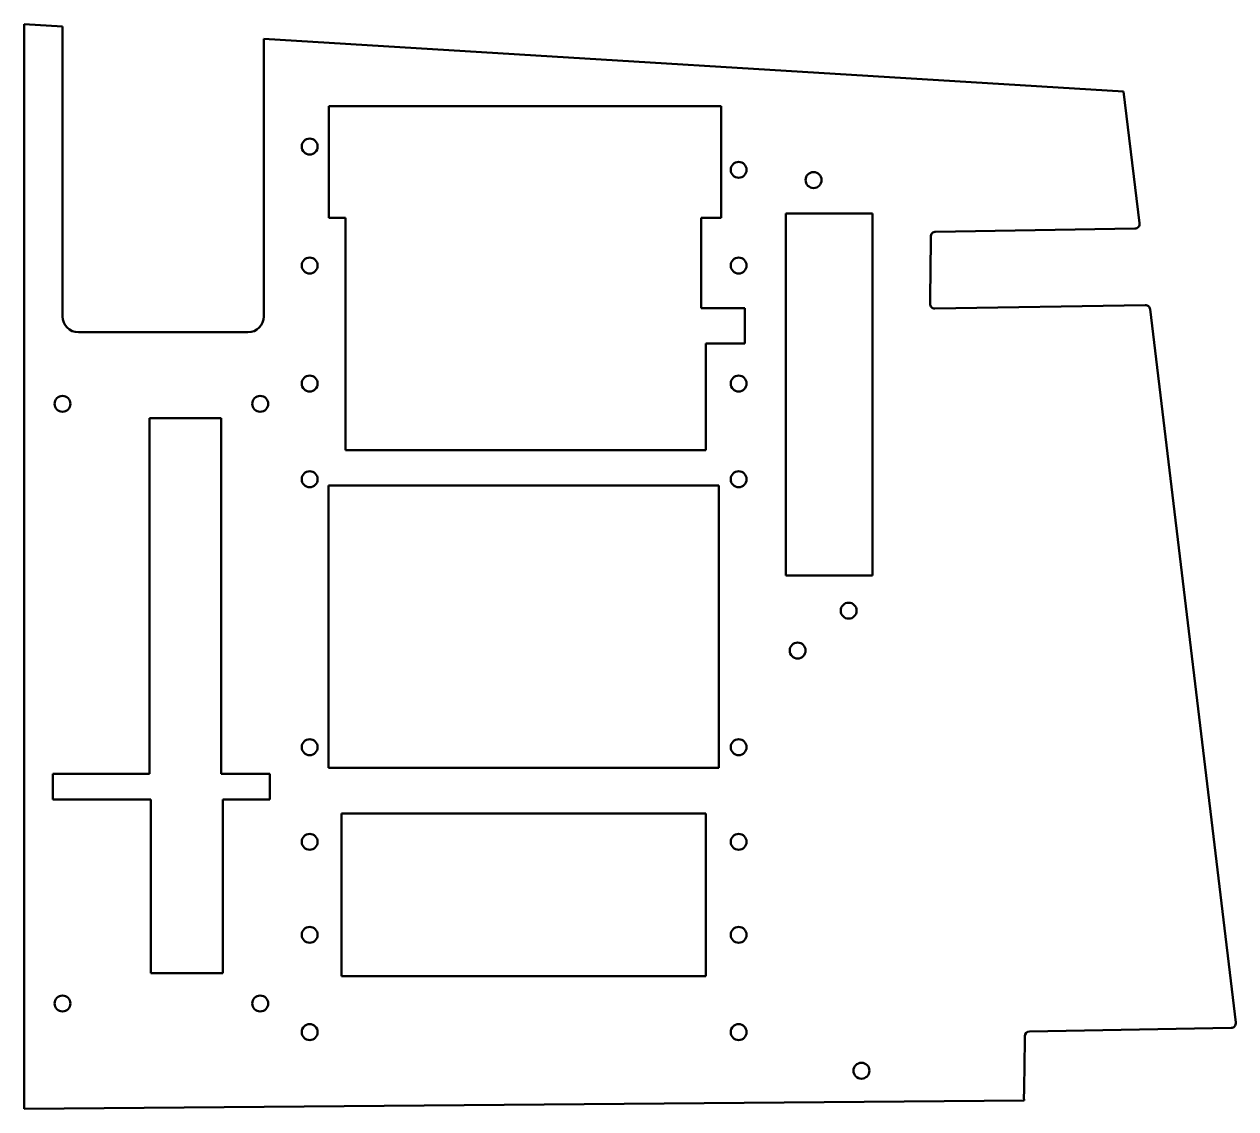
# Model space of a CAD drawing. Header units: millimetres. Extents: x 23 to 403, y -22 to 318.
import ezdxf

# ---------------------------------------------------------------- set-up
doc = ezdxf.new("R2010")
doc.units = ezdxf.units.MM
doc.header["$LTSCALE"] = 0.75
doc.layers.add('Visible', color=7, linetype='Continuous', lineweight=50)

msp = doc.modelspace()

# ---------------------------------------------------------------- linework, layer by layer
at = {"layer": 'Visible'}
for p, q in [((35.18, 317.65), (23.18, 318.39)), ((23.18, 318.39), (23.18, -21.61)), ((35.18, 226.81), (35.18, 317.65)), ((367.85, 297.25), (98.33, 313.78)), ((98.33, 313.78), (98.33, 226.81)), ((372.9, 256.04), (367.85, 297.25)), ((118.68, 257.74), (118.68, 292.74)), ((118.68, 292.74), (241.7, 292.74)), ((241.7, 292.74), (241.7, 257.74)), ((261.93, 259.04), (289.18, 259.04)), ((261.93, 145.54), (261.93, 259.04)), ((289.18, 259.04), (289.18, 145.54)), ((123.93, 257.74), (118.68, 257.74)), ((123.93, 184.84), (123.93, 257.74)), ((241.7, 257.74), (235.43, 257.74)), ((235.43, 257.74), (235.43, 229.34)), ((307.48, 250.5), (307.46, 251.79)), ((308.93, 253.32), (371.44, 254.36)), ((307.22, 232.59), (307.48, 250.5)), ((307.18, 230.77), (307.22, 232.59)), ((235.43, 229.34), (249.11, 229.34)), ((249.11, 229.34), (249.11, 218.34)), ((374.68, 230.33), (308.7, 229.23)), ((403.04, 5.39), (376.19, 229.01)), ((93.33, 221.81), (40.18, 221.81)), ((249.11, 218.34), (236.93, 218.34)), ((236.93, 218.34), (236.93, 184.84)), ((62.43, 83.39), (62.43, 194.89)), ((62.43, 194.89), (84.93, 194.89)), ((84.93, 194.89), (84.93, 83.39)), ((236.93, 184.84), (123.93, 184.84)), ((118.6, 85.24), (118.6, 173.82)), ((118.6, 173.82), (240.93, 173.82)), ((240.93, 173.82), (240.93, 85.24)), ((289.18, 145.54), (261.93, 145.54)), ((240.93, 85.24), (118.6, 85.24)), ((32.18, 75.39), (32.18, 83.39)), ((32.18, 83.39), (62.43, 83.39)), ((84.93, 83.39), (100.18, 83.39)), ((100.18, 83.39), (100.18, 75.39)), ((62.93, 75.39), (32.18, 75.39)), ((62.93, 20.89), (62.93, 75.39)), ((100.18, 75.39), (85.43, 75.39)), ((85.43, 75.39), (85.43, 20.89)), ((122.68, 70.99), (236.93, 70.99)), ((122.68, 19.92), (122.68, 70.99)), ((236.93, 70.99), (236.93, 19.92)), ((85.43, 20.89), (62.93, 20.89)), ((236.93, 19.92), (122.68, 19.92)), ((336.89, -0.16), (336.87, 1.13)), ((338.34, 2.65), (401.57, 3.71)), ((336.7, -15.23), (336.89, -0.16)), ((336.65, -19), (336.63, -18.07)), ((23.18, -21.61), (336.65, -19))]:
    msp.add_line(p, q, dxfattribs=at)
at = {"layer": 'Visible', "extrusion": (0, 0, -1)}
for centre in [(-112.68, 280.04), (-247.18, 272.74), (-270.68, 269.54), (-112.68, 242.74), (-247.18, 242.74), (-112.68, 205.74), (-247.18, 205.74), (-35.18, 199.39), (-97.18, 199.39), (-112.68, 175.74), (-247.18, 175.74), (-281.68, 134.54), (-265.68, 122.04), (-112.68, 91.74), (-247.18, 91.74), (-112.68, 62.07), (-247.18, 62.07), (-112.68, 32.92), (-247.18, 32.92), (-35.18, 11.39), (-97.18, 11.39), (-112.68, 2.42), (-247.18, 2.42), (-285.68, -9.68)]:
    msp.add_circle(centre, 2.5, dxfattribs=at)
at = {"layer": 'Visible'}
for centre, radius, start, end in [((371.41, 255.86), 1.5, 270.9579, 6.9929), ((308.96, 251.82), 1.5, 90.9579, 180.9579), ((308.68, 230.73), 1.5, 178.6178, 270.9579), ((374.71, 228.83), 1.5, 48.9464, 90.9579), ((374.71, 228.84), 1.5, 6.8205, 48.9004), ((40.18, 226.81), 5, 180, 270), ((93.33, 226.81), 5, 270, 0), ((401.55, 5.21), 1.5, 270.9579, 318.8693), ((401.55, 5.21), 1.5, 318.8773, 6.7994), ((338.37, 1.15), 1.5, 90.958, 180.9579)]:
    msp.add_arc(centre, radius, start, end, dxfattribs=at)
msp.add_open_spline([(336.7, -15.23), (336.68, -16.18), (336.65, -17.12), (336.63, -18.07)], degree=3, dxfattribs=at)

doc.saveas('drawing.dxf')
